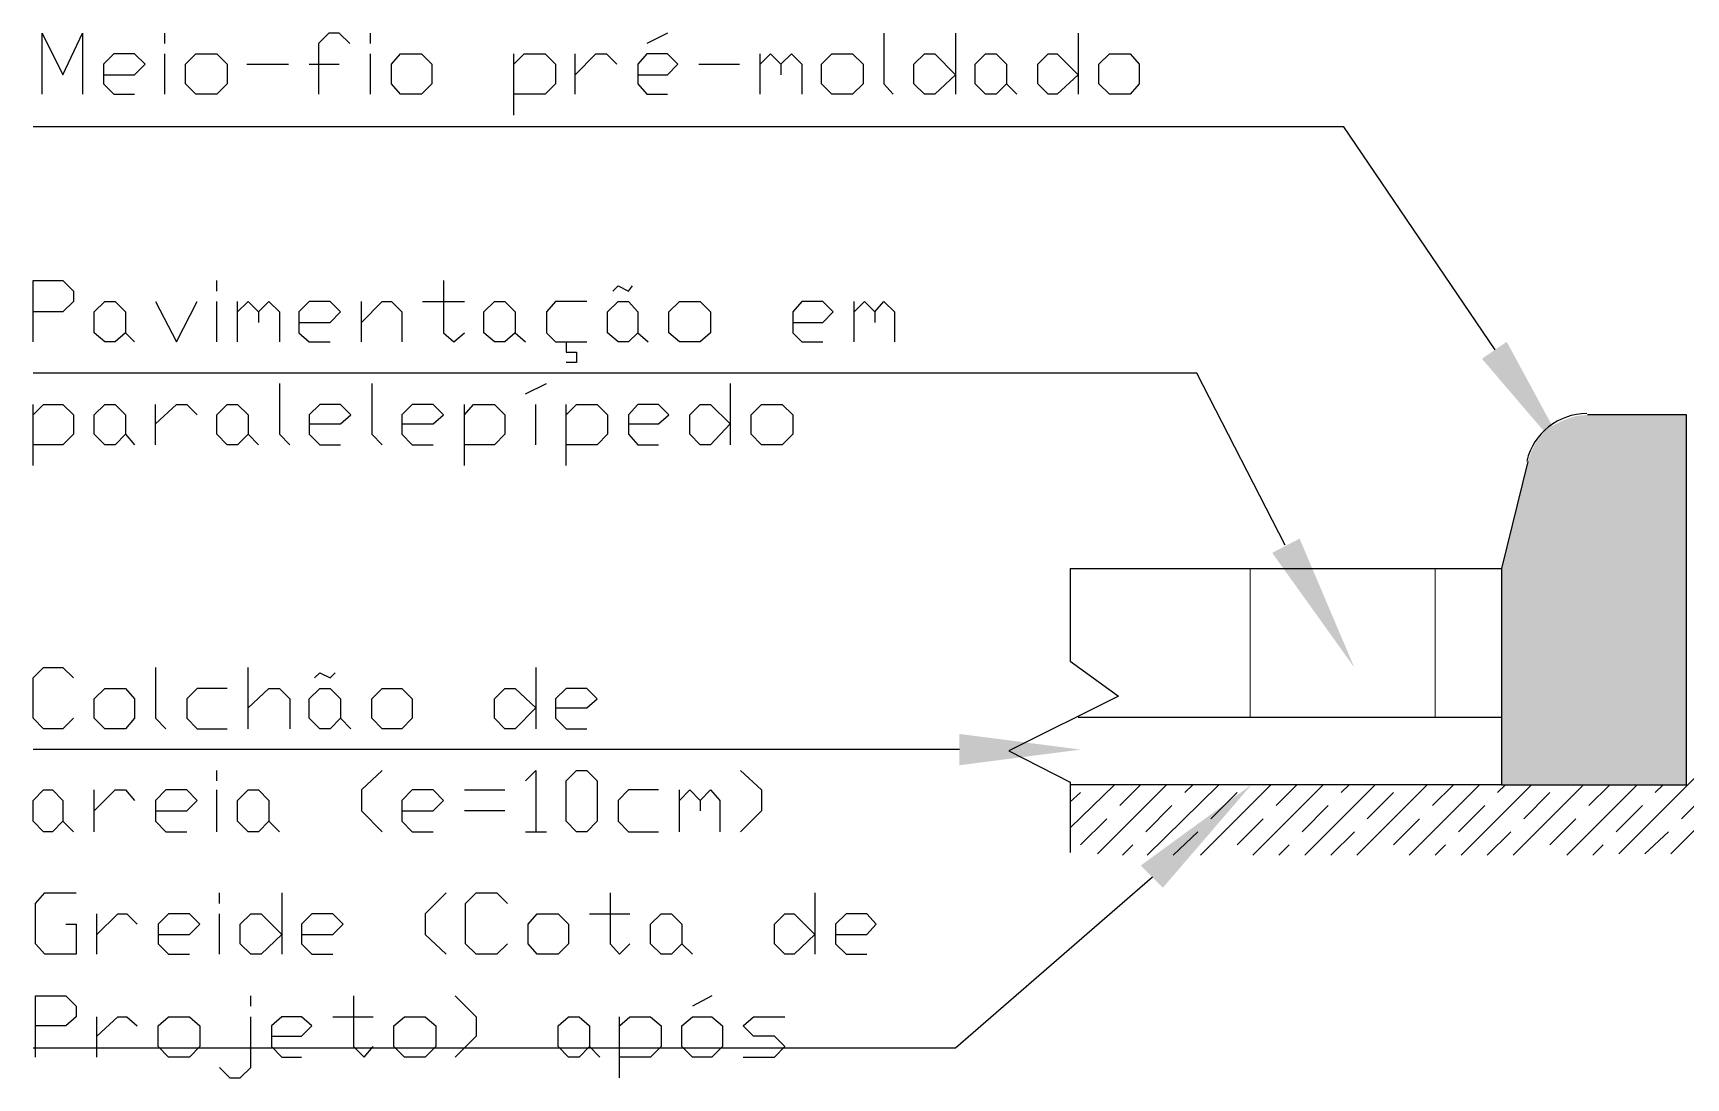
# Model space of a CAD drawing. Header units: feet. Extents: x 203667 to 205527, y 9204857 to 9205156.
# Drawn here: x 203764.392 to 203765.734, y 9204926.666 to 9204927.515 of the extents above; entities that cross this region are included whole.
import ezdxf

# ---------------------------------------------------------------- set-up
doc = ezdxf.new("R2010")
doc.units = ezdxf.units.FT
doc.header["$LTSCALE"] = 0.3
doc.header["$MEASUREMENT"] = 0
doc.layers.add('PDF2_0', color=7, linetype='Continuous')
doc.layers.add('PDF2_A_Texto', color=7, linetype='Continuous')
doc.layers.add('PDF2_A_Placas', color=7, linetype='Continuous', true_color=0xbfbfbf)

msp = doc.modelspace()

# ---------------------------------------------------------------- hatches: boundary and pattern name
at = {"layer": 'PDF2_A_Placas', "transparency": 33554559}
msp.add_hatch(color=256, dxfattribs=at).paths.add_polyline_path([(203765.7346, 9204927.2046), (203765.6542, 9204927.2046), (203765.6447, 9204927.2036), (203765.6352, 9204927.2004), (203765.6267, 9204927.1962), (203765.6193, 9204927.1909), (203765.613, 9204927.1835), (203765.6087, 9204927.175), (203765.6056, 9204927.1666), (203765.5844, 9204927.0798), (203765.5844, 9204926.9042), (203765.7346, 9204926.9042)])

# ---------------------------------------------------------------- linework, layer by layer
at = {"layer": 'PDF2_0', "lineweight": 25}
for points in [[(203765.6056, 9204927.1666), (203765.5844, 9204927.0798), (203765.5844, 9204926.9042), (203765.7346, 9204926.9042), (203765.7346, 9204927.2046)], [(203765.7346, 9204927.2046), (203765.6542, 9204927.2046)], [(203765.2343, 9204927.0798), (203765.2343, 9204927.0047), (203765.2734, 9204926.9761), (203765.1845, 9204926.9317), (203765.2343, 9204926.9063), (203765.2343, 9204926.8492)], [(203765.2343, 9204927.0798), (203765.5844, 9204927.0798)], [(203765.2406, 9204926.9592), (203765.5844, 9204926.9592)], [(203765.5844, 9204926.9042), (203765.2343, 9204926.9042)]]:
    msp.add_lwpolyline(points, dxfattribs=at)
at = {"layer": 'PDF2_0', "lineweight": 0}
for points in [[(203765.3802, 9204926.9592), (203765.3802, 9204927.0798)], [(203765.5305, 9204926.9592), (203765.5305, 9204927.0798)]]:
    msp.add_lwpolyline(points, dxfattribs=at)
at = {"layer": 'PDF2_0', "color": 45, "lineweight": 5, "true_color": 0xab7f53}
for points in [[(203765.6796, 9204926.8481), (203765.7865, 9204926.955)], [(203765.7219, 9204926.8481), (203765.8288, 9204926.955)], [(203765.2343, 9204926.8693), (203765.2702, 9204926.9042)], [(203765.2343, 9204926.8905), (203765.2427, 9204926.8979)], [(203765.2565, 9204926.8481), (203765.3125, 9204926.9042)], [(203765.2745, 9204926.8873), (203765.2914, 9204926.9042)], [(203765.2967, 9204926.8471), (203765.3549, 9204926.9042)], [(203765.3273, 9204926.8979), (203765.3337, 9204926.9042)], [(203765.34, 9204926.8471), (203765.3972, 9204926.9042)], [(203765.3485, 9204926.8767), (203765.3697, 9204926.8979)], [(203765.3824, 9204926.8471), (203765.4395, 9204926.9042)], [(203765.4014, 9204926.8873), (203765.4183, 9204926.9042)], [(203765.4247, 9204926.8471), (203765.4818, 9204926.9042)], [(203765.4543, 9204926.8979), (203765.4606, 9204926.9042)], [(203765.467, 9204926.8471), (203765.5241, 9204926.9042)], [(203765.4754, 9204926.8767), (203765.4966, 9204926.8979)], [(203765.5093, 9204926.8471), (203765.5664, 9204926.9042)], [(203765.5283, 9204926.8873), (203765.5453, 9204926.9042)], [(203765.5516, 9204926.8471), (203765.6087, 9204926.9042)], [(203765.5812, 9204926.8979), (203765.5876, 9204926.9042)], [(203765.5939, 9204926.8471), (203765.651, 9204926.9042)], [(203765.6024, 9204926.8767), (203765.6235, 9204926.8979)], [(203765.6373, 9204926.8471), (203765.6944, 9204926.9042)], [(203765.6553, 9204926.8873), (203765.6722, 9204926.9042)], [(203765.7092, 9204926.8979), (203765.7156, 9204926.9042)], [(203765.7304, 9204926.8767), (203765.7515, 9204926.8979)], [(203765.2956, 9204926.8661), (203765.3168, 9204926.8873)], [(203765.4226, 9204926.8661), (203765.4437, 9204926.8873)], [(203765.5495, 9204926.8661), (203765.5707, 9204926.8873)], [(203765.6775, 9204926.8661), (203765.6987, 9204926.8873)], [(203765.2427, 9204926.8556), (203765.2639, 9204926.8767)], [(203765.3697, 9204926.8556), (203765.3908, 9204926.8767)], [(203765.4966, 9204926.8556), (203765.5178, 9204926.8767)], [(203765.6235, 9204926.8556), (203765.6447, 9204926.8767)], [(203765.3178, 9204926.8471), (203765.3379, 9204926.8661)], [(203765.4458, 9204926.8471), (203765.4649, 9204926.8661)], [(203765.5728, 9204926.8471), (203765.5918, 9204926.8661)], [(203765.7008, 9204926.8481), (203765.7198, 9204926.8661)], [(203765.2766, 9204926.8471), (203765.285, 9204926.8556)], [(203765.4035, 9204926.8471), (203765.412, 9204926.8556)], [(203765.5305, 9204926.8471), (203765.5389, 9204926.8556)], [(203765.6585, 9204926.8471), (203765.6669, 9204926.8556)]]:
    msp.add_lwpolyline(points, dxfattribs=at)
at = {"layer": 'PDF2_0', "lineweight": 25}
msp.add_arc((203765.6537, 9204927.1554), 0.0502, 90.0002, 166.5032, dxfattribs=at)
at = {"layer": 'PDF2_A_Texto', "lineweight": 25}
for points in [[(203764.3996, 9204927.4649), (203764.3996, 9204927.5146), (203764.4165, 9204927.4807), (203764.4324, 9204927.5146), (203764.4324, 9204927.4649)], [(203764.4991, 9204927.5061), (203764.4991, 9204927.5146)], [(203764.6493, 9204927.5061), (203764.6408, 9204927.5146), (203764.6323, 9204927.5146), (203764.6239, 9204927.5061), (203764.6239, 9204927.4649)], [(203764.6662, 9204927.5061), (203764.6662, 9204927.5146)], [(203764.9074, 9204927.5146), (203764.8905, 9204927.5061)], [(203765.083, 9204927.5146), (203765.083, 9204927.4733), (203765.0904, 9204927.4649)], [(203765.1412, 9204927.5146), (203765.1412, 9204927.4649)], [(203765.2406, 9204927.5146), (203765.2406, 9204927.4649)], [(203764.4493, 9204927.4807), (203764.4747, 9204927.4807), (203764.4832, 9204927.4892), (203764.4747, 9204927.4977), (203764.4578, 9204927.4977), (203764.4493, 9204927.4892), (203764.4493, 9204927.4733), (203764.4578, 9204927.4649), (203764.4747, 9204927.4649)], [(203764.4991, 9204927.4649), (203764.4991, 9204927.4977)], [(203764.5657, 9204927.4892), (203764.5996, 9204927.4892)], [(203764.6165, 9204927.4892), (203764.6408, 9204927.4892)], [(203764.6662, 9204927.4649), (203764.6662, 9204927.4977)], [(203764.7826, 9204927.4479), (203764.7826, 9204927.4977)], [(203764.7826, 9204927.4892), (203764.791, 9204927.4977), (203764.8079, 9204927.4977), (203764.8164, 9204927.4892), (203764.8164, 9204927.4733), (203764.8079, 9204927.4649), (203764.7826, 9204927.4649)], [(203764.8323, 9204927.4649), (203764.8323, 9204927.4977)], [(203764.8323, 9204927.4807), (203764.8492, 9204927.4977), (203764.8577, 9204927.4977), (203764.8661, 9204927.4892)], [(203764.8831, 9204927.4807), (203764.9074, 9204927.4807), (203764.9158, 9204927.4892), (203764.9074, 9204927.4977), (203764.8905, 9204927.4977), (203764.8831, 9204927.4892), (203764.8831, 9204927.4733), (203764.8905, 9204927.4649), (203764.9074, 9204927.4649)], [(203764.9328, 9204927.4892), (203764.9656, 9204927.4892)], [(203764.9825, 9204927.4649), (203764.9825, 9204927.4977)], [(203764.9825, 9204927.4892), (203764.991, 9204927.4977), (203764.9994, 9204927.4892), (203764.9994, 9204927.4807)], [(203764.9994, 9204927.4892), (203765.0079, 9204927.4977), (203765.0163, 9204927.4892), (203765.0163, 9204927.4649)], [(203765.1824, 9204927.4733), (203765.1909, 9204927.4649)], [(203765.5791, 9204927.2575), (203765.4564, 9204927.4384), (203764.3922, 9204927.4384)], [(203764.3922, 9204927.2639), (203764.3922, 9204927.3136), (203764.4165, 9204927.3136), (203764.425, 9204927.3051), (203764.425, 9204927.2967), (203764.4165, 9204927.2882), (203764.3922, 9204927.2882)], [(203764.5414, 9204927.3051), (203764.5414, 9204927.3136)], [(203764.7254, 9204927.3136), (203764.7254, 9204927.2713), (203764.7339, 9204927.2639), (203764.7424, 9204927.2713)], [(203764.863, 9204927.3051), (203764.8672, 9204927.3094), (203764.8757, 9204927.3051), (203764.8788, 9204927.3094)], [(203764.4917, 9204927.2967), (203764.5086, 9204927.2639), (203764.5255, 9204927.2967)], [(203764.5414, 9204927.2639), (203764.5414, 9204927.2967)], [(203764.5583, 9204927.2639), (203764.5583, 9204927.2967)], [(203764.5583, 9204927.2882), (203764.5668, 9204927.2967), (203764.5752, 9204927.2882), (203764.5752, 9204927.2797)], [(203764.5752, 9204927.2882), (203764.5837, 9204927.2967), (203764.5922, 9204927.2882), (203764.5922, 9204927.2639)], [(203764.608, 9204927.2797), (203764.6334, 9204927.2797), (203764.6419, 9204927.2882), (203764.6334, 9204927.2967), (203764.6165, 9204927.2967), (203764.608, 9204927.2882), (203764.608, 9204927.2713), (203764.6165, 9204927.2639), (203764.6334, 9204927.2639)], [(203764.6588, 9204927.2639), (203764.6588, 9204927.2967)], [(203764.6588, 9204927.2797), (203764.6757, 9204927.2967), (203764.6831, 9204927.2967), (203764.6916, 9204927.2882), (203764.6916, 9204927.2639)], [(203764.7085, 9204927.2967), (203764.7424, 9204927.2967)], [(203764.8418, 9204927.2967), (203764.8164, 9204927.2967), (203764.809, 9204927.2882), (203764.809, 9204927.2713), (203764.8164, 9204927.2639), (203764.8418, 9204927.2639)], [(203765.0089, 9204927.2797), (203765.0333, 9204927.2797), (203765.0417, 9204927.2882), (203765.0333, 9204927.2967), (203765.0163, 9204927.2967), (203765.0089, 9204927.2882), (203765.0089, 9204927.2713), (203765.0163, 9204927.2639), (203765.0333, 9204927.2639)], [(203765.0587, 9204927.2639), (203765.0587, 9204927.2967)], [(203765.0587, 9204927.2882), (203765.0671, 9204927.2967), (203765.0756, 9204927.2882), (203765.0756, 9204927.2797)], [(203765.0756, 9204927.2882), (203765.083, 9204927.2967), (203765.0915, 9204927.2882), (203765.0915, 9204927.2639)], [(203764.4673, 9204927.2713), (203764.4747, 9204927.2639)], [(203764.7836, 9204927.2713), (203764.7921, 9204927.2639)], [(203764.8249, 9204927.2639), (203764.8249, 9204927.2554), (203764.8333, 9204927.2554), (203764.8333, 9204927.247), (203764.8249, 9204927.247)], [(203764.8831, 9204927.2713), (203764.8915, 9204927.2639)], [(203765.4088, 9204927.0989), (203765.3369, 9204927.2385), (203764.3922, 9204927.2385)], [(203764.5922, 9204927.23), (203764.5922, 9204927.1888), (203764.6006, 9204927.1803)], [(203764.6673, 9204927.23), (203764.6673, 9204927.1888), (203764.6757, 9204927.1803)], [(203764.7921, 9204927.2216), (203764.809, 9204927.23)], [(203764.9582, 9204927.23), (203764.9582, 9204927.1803)], [(203764.3922, 9204927.1634), (203764.3922, 9204927.2131)], [(203764.3922, 9204927.2046), (203764.4007, 9204927.2131), (203764.4165, 9204927.2131), (203764.425, 9204927.2046), (203764.425, 9204927.1888), (203764.4165, 9204927.1803), (203764.3922, 9204927.1803)], [(203764.4917, 9204927.1803), (203764.4917, 9204927.2131)], [(203764.4917, 9204927.1972), (203764.5086, 9204927.2131), (203764.517, 9204927.2131), (203764.5255, 9204927.2046)], [(203764.6165, 9204927.1972), (203764.6419, 9204927.1972), (203764.6503, 9204927.2046), (203764.6419, 9204927.2131), (203764.6249, 9204927.2131), (203764.6165, 9204927.2046), (203764.6165, 9204927.1888), (203764.6249, 9204927.1803), (203764.6419, 9204927.1803)], [(203764.6916, 9204927.1972), (203764.717, 9204927.1972), (203764.7254, 9204927.2046), (203764.717, 9204927.2131), (203764.7001, 9204927.2131), (203764.6916, 9204927.2046), (203764.6916, 9204927.1888), (203764.7001, 9204927.1803), (203764.717, 9204927.1803)], [(203764.7424, 9204927.1634), (203764.7424, 9204927.2131)], [(203764.7424, 9204927.2046), (203764.7498, 9204927.2131), (203764.7667, 9204927.2131), (203764.7752, 9204927.2046), (203764.7752, 9204927.1888), (203764.7667, 9204927.1803), (203764.7424, 9204927.1803)], [(203764.8005, 9204927.1803), (203764.8005, 9204927.2131)], [(203764.8249, 9204927.1634), (203764.8249, 9204927.2131)], [(203764.8249, 9204927.2046), (203764.8333, 9204927.2131), (203764.8503, 9204927.2131), (203764.8587, 9204927.2046), (203764.8587, 9204927.1888), (203764.8503, 9204927.1803), (203764.8249, 9204927.1803)], [(203764.8757, 9204927.1972), (203764.9, 9204927.1972), (203764.9084, 9204927.2046), (203764.9, 9204927.2131), (203764.8831, 9204927.2131), (203764.8757, 9204927.2046), (203764.8757, 9204927.1888), (203764.8831, 9204927.1803), (203764.9, 9204927.1803)], [(203764.4673, 9204927.1888), (203764.4747, 9204927.1803)], [(203764.5668, 9204927.1888), (203764.5752, 9204927.1803)], [(203764.425, 9204926.9582), (203764.4165, 9204926.9497), (203764.4007, 9204926.9497), (203764.3922, 9204926.9582), (203764.3922, 9204926.991), (203764.4007, 9204926.9994), (203764.4165, 9204926.9994), (203764.425, 9204926.991)], [(203764.4917, 9204926.9994), (203764.4917, 9204926.9582), (203764.5001, 9204926.9497)], [(203764.5668, 9204926.9497), (203764.5668, 9204926.9994)], [(203764.6207, 9204926.991), (203764.6249, 9204926.9952), (203764.6334, 9204926.991), (203764.6376, 9204926.9952)], [(203764.8005, 9204926.9994), (203764.8005, 9204926.9497)], [(203764.5498, 9204926.9825), (203764.5255, 9204926.9825), (203764.517, 9204926.974), (203764.517, 9204926.9582), (203764.5255, 9204926.9497), (203764.5498, 9204926.9497)], [(203764.5668, 9204926.9666), (203764.5837, 9204926.9825), (203764.5922, 9204926.9825), (203764.6006, 9204926.974), (203764.6006, 9204926.9497)], [(203764.8164, 9204926.9666), (203764.8418, 9204926.9666), (203764.8503, 9204926.974), (203764.8418, 9204926.9825), (203764.8249, 9204926.9825), (203764.8164, 9204926.974), (203764.8164, 9204926.9582), (203764.8249, 9204926.9497), (203764.8418, 9204926.9497)], [(203764.6419, 9204926.9582), (203764.6503, 9204926.9497)], [(203765.1443, 9204926.9328), (203764.3922, 9204926.9328)], [(203764.5414, 9204926.9074), (203764.5414, 9204926.9158)], [(203764.6757, 9204926.9158), (203764.6588, 9204926.9), (203764.6588, 9204926.8831), (203764.6757, 9204926.8661)], [(203764.7921, 9204926.9074), (203764.8005, 9204926.9158), (203764.8005, 9204926.8661)], [(203764.9666, 9204926.9158), (203764.9836, 9204926.9), (203764.9836, 9204926.8831), (203764.9666, 9204926.8661)], [(203764.4419, 9204926.8661), (203764.4419, 9204926.9)], [(203764.4419, 9204926.8831), (203764.4589, 9204926.9), (203764.4673, 9204926.9), (203764.4747, 9204926.8915)], [(203764.4917, 9204926.8831), (203764.517, 9204926.8831), (203764.5255, 9204926.8915), (203764.517, 9204926.9), (203764.5001, 9204926.9), (203764.4917, 9204926.8915), (203764.4917, 9204926.8746), (203764.5001, 9204926.8661), (203764.517, 9204926.8661)], [(203764.5414, 9204926.8661), (203764.5414, 9204926.9)], [(203764.6916, 9204926.8831), (203764.717, 9204926.8831), (203764.7254, 9204926.8915), (203764.717, 9204926.9), (203764.7001, 9204926.9), (203764.6916, 9204926.8915), (203764.6916, 9204926.8746), (203764.7001, 9204926.8661), (203764.717, 9204926.8661)], [(203764.7424, 9204926.9), (203764.7752, 9204926.9)], [(203764.9, 9204926.9), (203764.8757, 9204926.9), (203764.8672, 9204926.8915), (203764.8672, 9204926.8746), (203764.8757, 9204926.8661), (203764.9, 9204926.8661)], [(203764.9169, 9204926.8661), (203764.9169, 9204926.9)], [(203764.9169, 9204926.8915), (203764.9254, 9204926.9), (203764.9338, 9204926.8915), (203764.9338, 9204926.8831)], [(203764.9338, 9204926.8915), (203764.9423, 9204926.9), (203764.9497, 9204926.8915), (203764.9497, 9204926.8661)], [(203764.7752, 9204926.8831), (203764.7424, 9204926.8831)], [(203764.4165, 9204926.8746), (203764.425, 9204926.8661)], [(203764.5837, 9204926.8746), (203764.5922, 9204926.8661)], [(203764.7921, 9204926.8661), (203764.809, 9204926.8661)], [(203765.3009, 9204926.8291), (203765.1412, 9204926.6905), (203764.3922, 9204926.6905)], [(203764.4187, 9204926.791), (203764.4271, 9204926.791), (203764.4271, 9204926.7667), (203764.4017, 9204926.7667), (203764.3943, 9204926.7752), (203764.3943, 9204926.8079), (203764.4017, 9204926.8164), (203764.4271, 9204926.8164)], [(203764.5435, 9204926.8079), (203764.5435, 9204926.8164)], [(203764.5943, 9204926.8164), (203764.5943, 9204926.7667)], [(203764.7276, 9204926.8164), (203764.7106, 9204926.7995), (203764.7106, 9204926.7826), (203764.7276, 9204926.7667)], [(203764.7773, 9204926.7752), (203764.7688, 9204926.7667), (203764.7519, 9204926.7667), (203764.7434, 9204926.7752), (203764.7434, 9204926.8079), (203764.7519, 9204926.8164), (203764.7688, 9204926.8164), (203764.7773, 9204926.8079)], [(203764.8608, 9204926.8164), (203764.8608, 9204926.7752), (203764.8682, 9204926.7667), (203764.8767, 9204926.7752)], [(203765.0269, 9204926.8164), (203765.0269, 9204926.7667)], [(203764.4441, 9204926.7667), (203764.4441, 9204926.7995)], [(203764.4441, 9204926.7826), (203764.461, 9204926.7995), (203764.4684, 9204926.7995), (203764.4768, 9204926.791)], [(203764.4938, 9204926.7826), (203764.5192, 9204926.7826), (203764.5276, 9204926.791), (203764.5192, 9204926.7995), (203764.5022, 9204926.7995), (203764.4938, 9204926.791), (203764.4938, 9204926.7752), (203764.5022, 9204926.7667), (203764.5192, 9204926.7667)], [(203764.5435, 9204926.7667), (203764.5435, 9204926.7995)], [(203764.6101, 9204926.7826), (203764.6355, 9204926.7826), (203764.644, 9204926.791), (203764.6355, 9204926.7995), (203764.6186, 9204926.7995), (203764.6101, 9204926.791), (203764.6101, 9204926.7752), (203764.6186, 9204926.7667), (203764.6355, 9204926.7667)], [(203764.8439, 9204926.7995), (203764.8767, 9204926.7995)], [(203765.0438, 9204926.7826), (203765.0692, 9204926.7826), (203765.0766, 9204926.791), (203765.0692, 9204926.7995), (203765.0523, 9204926.7995), (203765.0438, 9204926.791), (203765.0438, 9204926.7752), (203765.0523, 9204926.7667), (203765.0692, 9204926.7667)], [(203764.919, 9204926.7752), (203764.9275, 9204926.7667)], [(203764.3943, 9204926.6831), (203764.3943, 9204926.7328), (203764.4187, 9204926.7328), (203764.4271, 9204926.7244), (203764.4271, 9204926.7159), (203764.4187, 9204926.7085), (203764.3943, 9204926.7085)], [(203764.5689, 9204926.7244), (203764.5689, 9204926.7328)], [(203764.6524, 9204926.7328), (203764.6524, 9204926.6916), (203764.6609, 9204926.6831), (203764.6683, 9204926.6916)], [(203764.735, 9204926.7328), (203764.7519, 9204926.7159), (203764.7519, 9204926.7), (203764.735, 9204926.6831)], [(203764.9434, 9204926.7328), (203764.9275, 9204926.7244)], [(203764.4441, 9204926.6831), (203764.4441, 9204926.7159)], [(203764.4441, 9204926.7), (203764.461, 9204926.7159), (203764.4684, 9204926.7159), (203764.4768, 9204926.7085)], [(203764.5435, 9204926.6747), (203764.552, 9204926.6662), (203764.5604, 9204926.6662), (203764.5689, 9204926.6747), (203764.5689, 9204926.7159)], [(203764.5858, 9204926.7), (203764.6101, 9204926.7), (203764.6186, 9204926.7085), (203764.6101, 9204926.7159), (203764.5943, 9204926.7159), (203764.5858, 9204926.7085), (203764.5858, 9204926.6916), (203764.5943, 9204926.6831), (203764.6101, 9204926.6831)], [(203764.6355, 9204926.7159), (203764.6683, 9204926.7159)], [(203764.8682, 9204926.6662), (203764.8682, 9204926.7159)], [(203764.8682, 9204926.7085), (203764.8767, 9204926.7159), (203764.8936, 9204926.7159), (203764.9021, 9204926.7085), (203764.9021, 9204926.6916), (203764.8936, 9204926.6831), (203764.8682, 9204926.6831)], [(203764.9687, 9204926.6831), (203764.9941, 9204926.6831), (203765.0026, 9204926.6916), (203764.9941, 9204926.7), (203764.9772, 9204926.7), (203764.9687, 9204926.7085), (203764.9772, 9204926.7159), (203765.0026, 9204926.7159)], [(203764.8439, 9204926.6916), (203764.8524, 9204926.6831)]]:
    msp.add_lwpolyline(points, dxfattribs=at)
for points in [[(203764.5414, 9204927.4649), (203764.5244, 9204927.4649), (203764.516, 9204927.4733), (203764.516, 9204927.4892), (203764.5244, 9204927.4977), (203764.5414, 9204927.4977), (203764.5498, 9204927.4892), (203764.5498, 9204927.4733)], [(203764.7075, 9204927.4649), (203764.6905, 9204927.4649), (203764.6831, 9204927.4733), (203764.6831, 9204927.4892), (203764.6905, 9204927.4977), (203764.7075, 9204927.4977), (203764.7159, 9204927.4892), (203764.7159, 9204927.4733)], [(203765.0576, 9204927.4649), (203765.0407, 9204927.4649), (203765.0322, 9204927.4733), (203765.0322, 9204927.4892), (203765.0407, 9204927.4977), (203765.0576, 9204927.4977), (203765.0661, 9204927.4892), (203765.0661, 9204927.4733)], [(203765.1412, 9204927.4807), (203765.1242, 9204927.4649), (203765.1158, 9204927.4649), (203765.1073, 9204927.4733), (203765.1073, 9204927.4892), (203765.1158, 9204927.4977), (203765.1242, 9204927.4977)], [(203765.174, 9204927.4649), (203765.1655, 9204927.4649), (203765.157, 9204927.4733), (203765.157, 9204927.4892), (203765.1655, 9204927.4977), (203765.174, 9204927.4977), (203765.1824, 9204927.4892), (203765.1824, 9204927.4733)], [(203765.2406, 9204927.4807), (203765.2237, 9204927.4649), (203765.2163, 9204927.4649), (203765.2078, 9204927.4733), (203765.2078, 9204927.4892), (203765.2163, 9204927.4977), (203765.2237, 9204927.4977)], [(203765.2829, 9204927.4649), (203765.266, 9204927.4649), (203765.2575, 9204927.4733), (203765.2575, 9204927.4892), (203765.266, 9204927.4977), (203765.2829, 9204927.4977), (203765.2903, 9204927.4892), (203765.2903, 9204927.4733)], [(203764.4589, 9204927.2639), (203764.4504, 9204927.2639), (203764.4419, 9204927.2713), (203764.4419, 9204927.2882), (203764.4504, 9204927.2967), (203764.4589, 9204927.2967), (203764.4673, 9204927.2882), (203764.4673, 9204927.2713)], [(203764.7752, 9204927.2639), (203764.7667, 9204927.2639), (203764.7582, 9204927.2713), (203764.7582, 9204927.2882), (203764.7667, 9204927.2967), (203764.7752, 9204927.2967), (203764.7836, 9204927.2882), (203764.7836, 9204927.2713)], [(203764.8757, 9204927.2639), (203764.8672, 9204927.2639), (203764.8587, 9204927.2713), (203764.8587, 9204927.2882), (203764.8672, 9204927.2967), (203764.8757, 9204927.2967), (203764.8831, 9204927.2882), (203764.8831, 9204927.2713)], [(203764.9338, 9204927.2639), (203764.9169, 9204927.2639), (203764.9084, 9204927.2713), (203764.9084, 9204927.2882), (203764.9169, 9204927.2967), (203764.9338, 9204927.2967), (203764.9423, 9204927.2882), (203764.9423, 9204927.2713)], [(203764.4589, 9204927.1803), (203764.4504, 9204927.1803), (203764.4419, 9204927.1888), (203764.4419, 9204927.2046), (203764.4504, 9204927.2131), (203764.4589, 9204927.2131), (203764.4673, 9204927.2046), (203764.4673, 9204927.1888)], [(203764.5583, 9204927.1803), (203764.5498, 9204927.1803), (203764.5414, 9204927.1888), (203764.5414, 9204927.2046), (203764.5498, 9204927.2131), (203764.5583, 9204927.2131), (203764.5668, 9204927.2046), (203764.5668, 9204927.1888)], [(203764.9582, 9204927.1972), (203764.9423, 9204927.1803), (203764.9338, 9204927.1803), (203764.9254, 9204927.1888), (203764.9254, 9204927.2046), (203764.9338, 9204927.2131), (203764.9423, 9204927.2131)], [(203765.0005, 9204927.1803), (203764.9836, 9204927.1803), (203764.9751, 9204927.1888), (203764.9751, 9204927.2046), (203764.9836, 9204927.2131), (203765.0005, 9204927.2131), (203765.0089, 9204927.2046), (203765.0089, 9204927.1888)], [(203764.4673, 9204926.9497), (203764.4504, 9204926.9497), (203764.4419, 9204926.9582), (203764.4419, 9204926.974), (203764.4504, 9204926.9825), (203764.4673, 9204926.9825), (203764.4747, 9204926.974), (203764.4747, 9204926.9582)], [(203764.6334, 9204926.9497), (203764.6249, 9204926.9497), (203764.6165, 9204926.9582), (203764.6165, 9204926.974), (203764.6249, 9204926.9825), (203764.6334, 9204926.9825), (203764.6419, 9204926.974), (203764.6419, 9204926.9582)], [(203764.6916, 9204926.9497), (203764.6757, 9204926.9497), (203764.6673, 9204926.9582), (203764.6673, 9204926.974), (203764.6757, 9204926.9825), (203764.6916, 9204926.9825), (203764.7001, 9204926.974), (203764.7001, 9204926.9582)], [(203764.8005, 9204926.9666), (203764.7836, 9204926.9497), (203764.7752, 9204926.9497), (203764.7667, 9204926.9582), (203764.7667, 9204926.974), (203764.7752, 9204926.9825), (203764.7836, 9204926.9825)], [(203764.8333, 9204926.8661), (203764.8249, 9204926.8746), (203764.8249, 9204926.9074), (203764.8333, 9204926.9158), (203764.8418, 9204926.9158), (203764.8503, 9204926.9074), (203764.8503, 9204926.8746), (203764.8418, 9204926.8661)], [(203764.4081, 9204926.8661), (203764.4007, 9204926.8661), (203764.3922, 9204926.8746), (203764.3922, 9204926.8915), (203764.4007, 9204926.9), (203764.4081, 9204926.9), (203764.4165, 9204926.8915), (203764.4165, 9204926.8746)], [(203764.5752, 9204926.8661), (203764.5668, 9204926.8661), (203764.5583, 9204926.8746), (203764.5583, 9204926.8915), (203764.5668, 9204926.9), (203764.5752, 9204926.9), (203764.5837, 9204926.8915), (203764.5837, 9204926.8746)], [(203764.5943, 9204926.7826), (203764.5773, 9204926.7667), (203764.5689, 9204926.7667), (203764.5604, 9204926.7752), (203764.5604, 9204926.791), (203764.5689, 9204926.7995), (203764.5773, 9204926.7995)], [(203764.8185, 9204926.7667), (203764.8016, 9204926.7667), (203764.7942, 9204926.7752), (203764.7942, 9204926.791), (203764.8016, 9204926.7995), (203764.8185, 9204926.7995), (203764.827, 9204926.791), (203764.827, 9204926.7752)], [(203764.9106, 9204926.7667), (203764.9021, 9204926.7667), (203764.8936, 9204926.7752), (203764.8936, 9204926.791), (203764.9021, 9204926.7995), (203764.9106, 9204926.7995), (203764.919, 9204926.791), (203764.919, 9204926.7752)], [(203765.0269, 9204926.7826), (203765.01, 9204926.7667), (203765.0026, 9204926.7667), (203764.9941, 9204926.7752), (203764.9941, 9204926.791), (203765.0026, 9204926.7995), (203765.01, 9204926.7995)], [(203764.5192, 9204926.6831), (203764.5022, 9204926.6831), (203764.4938, 9204926.6916), (203764.4938, 9204926.7085), (203764.5022, 9204926.7159), (203764.5192, 9204926.7159), (203764.5276, 9204926.7085), (203764.5276, 9204926.6916)], [(203764.7106, 9204926.6831), (203764.6937, 9204926.6831), (203764.6852, 9204926.6916), (203764.6852, 9204926.7085), (203764.6937, 9204926.7159), (203764.7106, 9204926.7159), (203764.7191, 9204926.7085), (203764.7191, 9204926.6916)], [(203764.8355, 9204926.6831), (203764.827, 9204926.6831), (203764.8185, 9204926.6916), (203764.8185, 9204926.7085), (203764.827, 9204926.7159), (203764.8355, 9204926.7159), (203764.8439, 9204926.7085), (203764.8439, 9204926.6916)], [(203764.9434, 9204926.6831), (203764.9275, 9204926.6831), (203764.919, 9204926.6916), (203764.919, 9204926.7085), (203764.9275, 9204926.7159), (203764.9434, 9204926.7159), (203764.9518, 9204926.7085), (203764.9518, 9204926.6916)]]:
    msp.add_lwpolyline(points, close=True, dxfattribs=at)
at = {"layer": 'PDF2_A_Texto', "transparency": 33554559}
for points in [[(203765.6436, 9204927.1623), (203765.5685, 9204927.2501), (203765.5886, 9204927.2639)], [(203765.4649, 9204926.9994), (203765.3982, 9204927.0925), (203765.4204, 9204927.1041)], [(203765.2427, 9204926.9328), (203765.1443, 9204926.9201), (203765.1443, 9204926.9455)], [(203765.3813, 9204926.9042), (203765.3094, 9204926.8206), (203765.2914, 9204926.8386)]]:
    msp.add_solid(points, dxfattribs=at)

doc.saveas('drawing.dxf')
